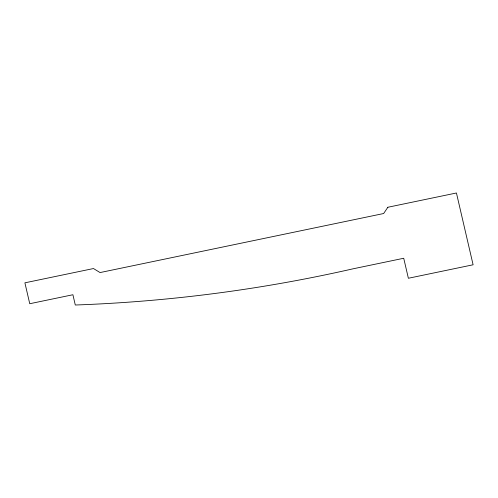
<?xml version="1.0" encoding="UTF-8"?>
<svg xmlns="http://www.w3.org/2000/svg" width="498" height="498" viewBox="0 0 498 498"><rect width="100%" height="100%" fill="white"/><g stroke="black" fill="none" stroke-linecap="round" stroke-linejoin="round"><path stroke-width="0.75" d="M387.855 207.261L383.653 213.524L100.067 272.562L93.481 268.546L24.9 282.827L29.749 303.724L72.907 294.741L75.291 305.013A1424.274 1355.332 1.3 0 0 352.877 268.852L403.729 258.263L408.372 278.258L473.1 264.78L456.436 192.987L387.855 207.261"/></g></svg>
